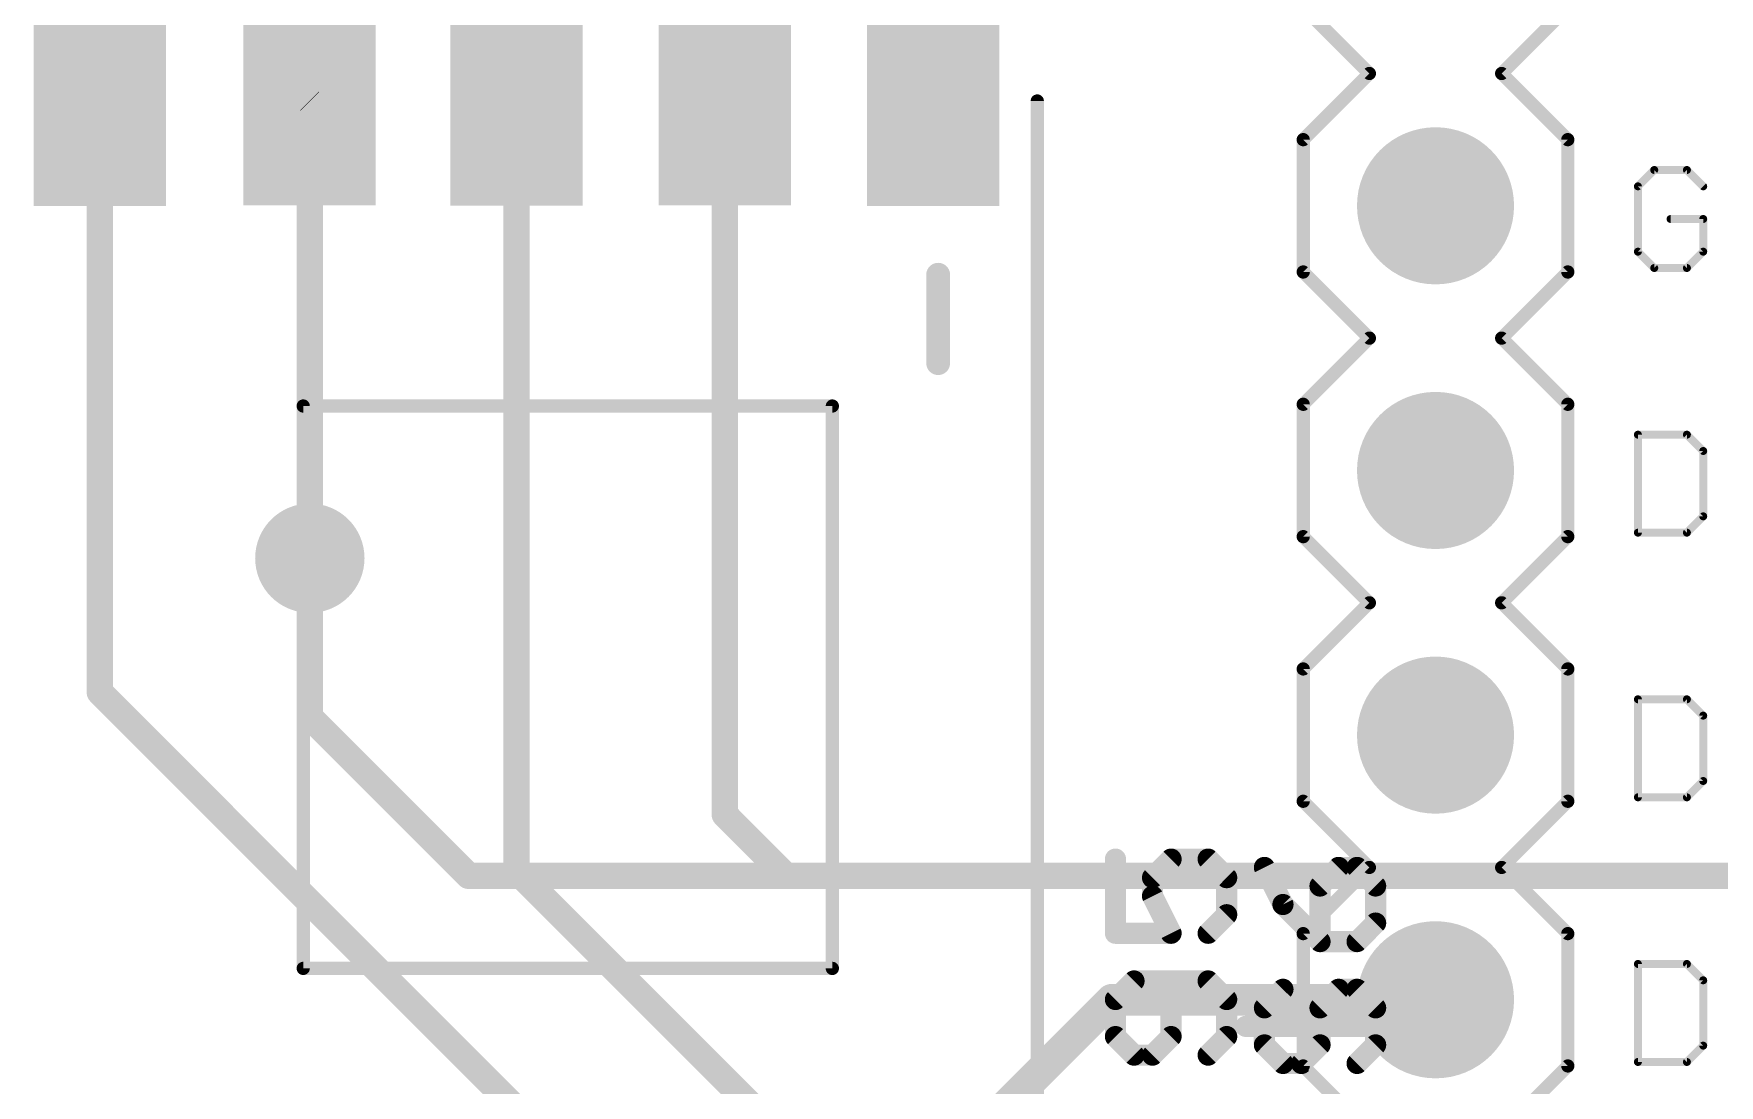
# Model space of a CAD drawing. Extents: x -14.3 to 43.3, y 12 to 70.9.
# Drawn here: x 8.02 to 24.2, y 27.2 to 37.29 of the extents above; entities that cross this region are included whole.
import ezdxf

# ---------------------------------------------------------------- set-up
doc = ezdxf.new("R2010")
doc.units = 0
for name, color, linetype in [('1', 22, 'CONTINUOUS'), ('16', 175, 'CONTINUOUS'), ('17', 82, 'CONTINUOUS'), ('18', 82, 'CONTINUOUS'), ('21', 253, 'CONTINUOUS'), ('25', 253, 'CONTINUOUS'), ('27', 253, 'CONTINUOUS')]:
    doc.layers.add(name, color=color, linetype=linetype)

# ---------------------------------------------------------------- blocks, each defined once
blk = doc.blocks.new('ROUNDP')
at = {"const_width": 0.5}
blk.add_lwpolyline([(0, -0.25, 1), (0, 0.25, 1), (0, -0.25)], format="xyb", dxfattribs=at)
blk = doc.blocks.new('RECT')
blk.add_solid([(-0.5, -0.5), (0.5, -0.5), (-0.5, 0.5), (0.5, 0.5)])
blk = doc.blocks.new('ROUNDV')
at = {"const_width": 0.5}
blk.add_lwpolyline([(0, -0.25, 1), (0, 0.25, 1), (0, -0.25)], format="xyb", dxfattribs=at)

msp = doc.modelspace()

# ---------------------------------------------------------------- linework, layer by layer
at = {"layer": '1', "const_width": 0.254}
for points in [[(8.652, 30.972), (8.652, 36.6385)], [(10.668, 36.6422), (10.6642, 36.646)], [(10.668, 32.258), (10.668, 36.6422)], [(12.7, 36.5925), (12.652, 36.6405)], [(12.652, 36.6405), (12.652, 29.258)], [(14.652, 36.646), (14.652, 29.798)], [(15.35, 24.274), (8.652, 30.972)], [(14.652, 29.798), (15.24, 29.21)], [(12.652, 29.258), (15.24, 26.67)], [(15.24, 29.21), (27.9054, 29.21)]]:
    msp.add_lwpolyline(points, dxfattribs=at)
at = {"layer": '1', "const_width": 0.127}
for points in [[(8.7155, 36.6385, 1), (8.5885, 36.6385)], [(10.7091, 36.6909, 1), (10.6193, 36.6011)], [(10.7315, 36.6422, 1), (10.6045, 36.6422)], [(10.6231, 36.5973, 1), (10.7129, 36.6871)], [(12.6969, 36.6854, 1), (12.6071, 36.5956)], [(12.7155, 36.6405, 1), (12.5885, 36.6405)], [(14.7155, 36.646, 1), (14.5885, 36.646)], [(12.6551, 36.5476, 1), (12.7449, 36.6374)], [(10.6045, 32.258, 1), (10.7315, 32.258)], [(8.6969, 31.0169, 1), (8.6071, 30.9271)], [(8.5885, 30.972, 1), (8.7155, 30.972)], [(14.6969, 29.8429, 1), (14.6071, 29.7531)], [(14.5885, 29.798, 1), (14.7155, 29.798)], [(12.6969, 29.3029, 1), (12.6071, 29.2131)], [(12.5885, 29.258, 1), (12.7155, 29.258)], [(15.24, 29.2735, 1), (15.24, 29.1465)], [(15.1951, 29.1651, 1), (15.2849, 29.2549)]]:
    msp.add_lwpolyline(points, format="xyb", dxfattribs=at)
at = {"layer": '16'}
for points, const_width in [([(10.668, 32.258), (10.668, 30.734)], 0.254), ([(12.192, 29.21), (10.668, 30.734)], 0.254), ([(30.4454, 29.21), (12.192, 29.21)], 0.254), ([(18.3679, 28.0199), (16.764, 26.416)], 0.3048), ([(21.4755, 28.0199), (18.3679, 28.0199)], 0.3048)]:
    msp.add_lwpolyline(points, dxfattribs=dict(at, const_width=const_width))
for points, const_width in [([(10.7315, 32.258, 1), (10.6045, 32.258)], 0.127), ([(10.7129, 30.7789, 1), (10.6231, 30.6891)], 0.127), ([(10.6045, 30.734, 1), (10.7315, 30.734)], 0.127), ([(12.192, 29.2735, 1), (12.192, 29.1465)], 0.127), ([(12.1471, 29.1651, 1), (12.2369, 29.2549)], 0.127), ([(18.3679, 28.0961, 1), (18.3679, 27.9437)], 0.1524), ([(18.4218, 27.966, 1), (18.314, 28.0738)], 0.1524), ([(21.4755, 27.9437, 1), (21.4755, 28.0961)], 0.1524)]:
    msp.add_lwpolyline(points, format="xyb", dxfattribs=dict(at, const_width=const_width))
at = {"layer": '21'}
for points, const_width in [([(20.2055, 37.5449), (20.8405, 36.9099)], 0.127), ([(22.1105, 36.9099), (22.7455, 37.5449)], 0.127), ([(20.8405, 36.9099), (20.2055, 36.2749)], 0.127), ([(22.7455, 36.2749), (22.1105, 36.9099)], 0.127), ([(17.652, 20.6385), (17.652, 36.646)], 0.127), ([(20.2055, 36.2749), (20.2055, 35.0049)], 0.127), ([(22.7455, 35.0049), (22.7455, 36.2749)], 0.127), ([(23.5753, 35.9836), (23.4186, 35.8268)], 0.0762), ([(23.8889, 35.9836), (23.5753, 35.9836)], 0.0762), ([(24.0456, 35.8268), (23.8889, 35.9836)], 0.0762), ([(23.4186, 35.8268), (23.4186, 35.1998)], 0.0762), ([(24.0456, 35.5133), (23.7321, 35.5133)], 0.0762), ([(24.0456, 35.1998), (24.0456, 35.5133)], 0.0762), ([(23.4186, 35.1998), (23.5753, 35.043)], 0.0762), ([(23.8889, 35.043), (24.0456, 35.1998)], 0.0762), ([(16.7005, 34.1301), (16.7005, 34.9784)], 0.2286), ([(20.2055, 35.0049), (20.8405, 34.3699)], 0.127), ([(22.1105, 34.3699), (22.7455, 35.0049)], 0.127), ([(23.5753, 35.043), (23.8889, 35.043)], 0.0762), ([(20.8405, 34.3699), (20.2055, 33.7349)], 0.127), ([(22.7455, 33.7349), (22.1105, 34.3699)], 0.127), ([(10.6045, 33.7185), (10.6045, 28.321)], 0.127), ([(15.6845, 33.7185), (10.6045, 33.7185)], 0.127), ([(15.6845, 28.321), (15.6845, 33.7185)], 0.127), ([(20.2055, 33.7349), (20.2055, 32.4649)], 0.127), ([(22.7455, 32.4649), (22.7455, 33.7349)], 0.127), ([(23.4186, 33.4436), (23.4186, 32.503)], 0.0762), ([(23.8889, 33.4436), (23.4186, 33.4436)], 0.0762), ([(24.0456, 33.2868), (23.8889, 33.4436)], 0.0762), ([(24.0456, 32.6598), (24.0456, 33.2868)], 0.0762), ([(23.8889, 32.503), (24.0456, 32.6598)], 0.0762), ([(20.2055, 32.4649), (20.8405, 31.8299)], 0.127), ([(22.1105, 31.8299), (22.7455, 32.4649)], 0.127), ([(23.4186, 32.503), (23.8889, 32.503)], 0.0762), ([(20.8405, 31.8299), (20.2055, 31.1949)], 0.127), ([(22.7455, 31.1949), (22.1105, 31.8299)], 0.127), ([(20.2055, 31.1949), (20.2055, 29.9249)], 0.127), ([(22.7455, 29.9249), (22.7455, 31.1949)], 0.127), ([(23.4186, 30.9036), (23.4186, 29.963)], 0.0762), ([(23.8889, 30.9036), (23.4186, 30.9036)], 0.0762), ([(24.0456, 30.7468), (23.8889, 30.9036)], 0.0762), ([(24.0456, 30.1198), (24.0456, 30.7468)], 0.0762), ([(23.8889, 29.963), (24.0456, 30.1198)], 0.0762), ([(20.2055, 29.9249), (20.8405, 29.2899)], 0.127), ([(22.1105, 29.2899), (22.7455, 29.9249)], 0.127), ([(23.4186, 29.963), (23.8889, 29.963)], 0.0762), ([(20.2055, 28.6549), (20.8405, 29.2899)], 0.127), ([(22.1105, 29.2899), (22.7455, 28.6549)], 0.127), ([(20.2055, 27.3849), (20.2055, 28.6549)], 0.127), ([(22.7455, 28.6549), (22.7455, 27.3849)], 0.127), ([(10.6045, 28.321), (15.6845, 28.321)], 0.127), ([(23.4186, 28.3636), (23.4186, 27.423)], 0.0762), ([(23.8889, 28.3636), (23.4186, 28.3636)], 0.0762), ([(24.0456, 28.2068), (23.8889, 28.3636)], 0.0762), ([(24.0456, 27.5798), (24.0456, 28.2068)], 0.0762), ([(23.8889, 27.423), (24.0456, 27.5798)], 0.0762), ([(20.8405, 26.7499), (20.2055, 27.3849)], 0.127), ([(22.7455, 27.3849), (22.1105, 26.7499)], 0.127), ([(23.4186, 27.423), (23.8889, 27.423)], 0.0762)]:
    msp.add_lwpolyline(points, dxfattribs=dict(at, const_width=const_width))
for points, const_width in [([(20.8629, 36.8875, 1), (20.818, 36.9324)], 0.0635), ([(20.818, 36.8875, 1), (20.8629, 36.9324)], 0.0635), ([(22.1329, 36.9324, 1), (22.088, 36.8875)], 0.0635), ([(22.088, 36.9324, 1), (22.1329, 36.8875)], 0.0635), ([(17.6837, 36.646, 1), (17.6203, 36.646)], 0.0635), ([(20.2372, 36.2749, 1), (20.1737, 36.2749)], 0.0635), ([(20.183, 36.2974, 1), (20.2279, 36.2525)], 0.0635), ([(22.7772, 36.2749, 1), (22.7137, 36.2749)], 0.0635), ([(22.723, 36.2525, 1), (22.7679, 36.2974)], 0.0635), ([(23.5753, 36.0027, 1), (23.5753, 35.9646)], 0.0381), ([(23.5888, 35.9701, 1), (23.5619, 35.9971)], 0.0381), ([(23.9023, 35.9971, 1), (23.8754, 35.9701)], 0.0381), ([(23.8889, 35.9646, 1), (23.8889, 36.0027)], 0.0381), ([(23.4376, 35.8268, 1), (23.3995, 35.8268)], 0.0381), ([(23.4051, 35.8403, 1), (23.432, 35.8134)], 0.0381), ([(24.0322, 35.8134, 1), (24.0591, 35.8403)], 0.0381), ([(23.7321, 35.5324, 1), (23.7321, 35.4943)], 0.0381), ([(24.0647, 35.5133, 1), (24.0266, 35.5133)], 0.0381), ([(24.0456, 35.4943, 1), (24.0456, 35.5324)], 0.0381), ([(23.3995, 35.1998, 1), (23.4376, 35.1998)], 0.0381), ([(23.432, 35.2132, 1), (23.4051, 35.1863)], 0.0381), ([(24.0266, 35.1998, 1), (24.0647, 35.1998)], 0.0381), ([(24.0591, 35.1863, 1), (24.0322, 35.2132)], 0.0381), ([(16.7576, 34.9784, 1), (16.6433, 34.9784)], 0.1143), ([(20.1737, 35.0049, 1), (20.2372, 35.0049)], 0.0635), ([(20.2279, 35.0274, 1), (20.183, 34.9825)], 0.0635), ([(22.7137, 35.0049, 1), (22.7772, 35.0049)], 0.0635), ([(22.7679, 34.9825, 1), (22.723, 35.0274)], 0.0635), ([(23.5753, 35.0621, 1), (23.5753, 35.024)], 0.0381), ([(23.5619, 35.0295, 1), (23.5888, 35.0565)], 0.0381), ([(23.8754, 35.0565, 1), (23.9023, 35.0295)], 0.0381), ([(23.8889, 35.024, 1), (23.8889, 35.0621)], 0.0381), ([(20.8629, 34.3475, 1), (20.818, 34.3924)], 0.0635), ([(20.818, 34.3475, 1), (20.8629, 34.3924)], 0.0635), ([(22.1329, 34.3924, 1), (22.088, 34.3475)], 0.0635), ([(22.088, 34.3924, 1), (22.1329, 34.3475)], 0.0635), ([(16.6433, 34.1301, 1), (16.7576, 34.1301)], 0.1143), ([(10.6045, 33.7503, 1), (10.6045, 33.6867)], 0.0635), ([(10.6363, 33.7185, 1), (10.5727, 33.7185)], 0.0635), ([(15.7163, 33.7185, 1), (15.6527, 33.7185)], 0.0635), ([(15.6845, 33.6867, 1), (15.6845, 33.7503)], 0.0635), ([(20.2372, 33.7349, 1), (20.1737, 33.7349)], 0.0635), ([(20.183, 33.7574, 1), (20.2279, 33.7125)], 0.0635), ([(22.7772, 33.7349, 1), (22.7137, 33.7349)], 0.0635), ([(22.723, 33.7125, 1), (22.7679, 33.7574)], 0.0635), ([(23.4376, 33.4436, 1), (23.3995, 33.4436)], 0.0381), ([(23.4186, 33.4627, 1), (23.4186, 33.4246)], 0.0381), ([(23.9023, 33.4571, 1), (23.8754, 33.4301)], 0.0381), ([(23.8889, 33.4246, 1), (23.8889, 33.4627)], 0.0381), ([(24.0647, 33.2868, 1), (24.0266, 33.2868)], 0.0381), ([(24.0322, 33.2734, 1), (24.0591, 33.3003)], 0.0381), ([(24.0591, 32.6463, 1), (24.0322, 32.6732)], 0.0381), ([(20.2279, 32.4874, 1), (20.183, 32.4425)], 0.0635), ([(22.7679, 32.4425, 1), (22.723, 32.4874)], 0.0635), ([(23.4186, 32.5221, 1), (23.4186, 32.484)], 0.0381), ([(23.8754, 32.5165, 1), (23.9023, 32.4895)], 0.0381), ([(23.8889, 32.484, 1), (23.8889, 32.5221)], 0.0381), ([(24.0266, 32.6598, 1), (24.0647, 32.6598)], 0.0381), ([(20.1737, 32.4649, 1), (20.2372, 32.4649)], 0.0635), ([(22.7137, 32.4649, 1), (22.7772, 32.4649)], 0.0635), ([(23.3995, 32.503, 1), (23.4376, 32.503)], 0.0381), ([(20.8629, 31.8075, 1), (20.818, 31.8524)], 0.0635), ([(20.818, 31.8075, 1), (20.8629, 31.8524)], 0.0635), ([(22.1329, 31.8524, 1), (22.088, 31.8075)], 0.0635), ([(22.088, 31.8524, 1), (22.1329, 31.8075)], 0.0635), ([(20.2372, 31.1949, 1), (20.1737, 31.1949)], 0.0635), ([(20.183, 31.2174, 1), (20.2279, 31.1725)], 0.0635), ([(22.7772, 31.1949, 1), (22.7137, 31.1949)], 0.0635), ([(22.723, 31.1725, 1), (22.7679, 31.2174)], 0.0635), ([(23.4376, 30.9036, 1), (23.3995, 30.9036)], 0.0381), ([(23.4186, 30.9227, 1), (23.4186, 30.8846)], 0.0381), ([(23.9023, 30.9171, 1), (23.8754, 30.8901)], 0.0381), ([(23.8889, 30.8846, 1), (23.8889, 30.9227)], 0.0381), ([(24.0647, 30.7468, 1), (24.0266, 30.7468)], 0.0381), ([(24.0322, 30.7334, 1), (24.0591, 30.7603)], 0.0381), ([(24.0266, 30.1198, 1), (24.0647, 30.1198)], 0.0381), ([(24.0591, 30.1063, 1), (24.0322, 30.1332)], 0.0381), ([(20.1737, 29.9249, 1), (20.2372, 29.9249)], 0.0635), ([(20.2279, 29.9474, 1), (20.183, 29.9025)], 0.0635), ([(22.7137, 29.9249, 1), (22.7772, 29.9249)], 0.0635), ([(22.7679, 29.9025, 1), (22.723, 29.9474)], 0.0635), ([(23.3995, 29.963, 1), (23.4376, 29.963)], 0.0381), ([(23.4186, 29.9821, 1), (23.4186, 29.944)], 0.0381), ([(23.8754, 29.9765, 1), (23.9023, 29.9495)], 0.0381), ([(23.8889, 29.944, 1), (23.8889, 29.9821)], 0.0381), ([(20.8629, 29.2675, 1), (20.818, 29.3124)], 0.0635), ([(20.818, 29.2675, 1), (20.8629, 29.3124)], 0.0635), ([(22.1329, 29.3124, 1), (22.088, 29.2675)], 0.0635), ([(22.088, 29.3124, 1), (22.1329, 29.2675)], 0.0635), ([(20.2372, 28.6549, 1), (20.1737, 28.6549)], 0.0635), ([(20.183, 28.6774, 1), (20.2279, 28.6325)], 0.0635), ([(22.7772, 28.6549, 1), (22.7137, 28.6549)], 0.0635), ([(22.723, 28.6325, 1), (22.7679, 28.6774)], 0.0635), ([(10.5727, 28.321, 1), (10.6363, 28.321)], 0.0635), ([(10.6045, 28.3528, 1), (10.6045, 28.2893)], 0.0635), ([(15.6527, 28.321, 1), (15.7163, 28.321)], 0.0635), ([(15.6845, 28.2893, 1), (15.6845, 28.3528)], 0.0635), ([(23.4376, 28.3636, 1), (23.3995, 28.3636)], 0.0381), ([(23.4186, 28.3827, 1), (23.4186, 28.3446)], 0.0381), ([(23.9023, 28.3771, 1), (23.8754, 28.3501)], 0.0381), ([(23.8889, 28.3446, 1), (23.8889, 28.3827)], 0.0381), ([(24.0647, 28.2068, 1), (24.0266, 28.2068)], 0.0381), ([(24.0322, 28.1934, 1), (24.0591, 28.2203)], 0.0381), ([(24.0266, 27.5798, 1), (24.0647, 27.5798)], 0.0381), ([(24.0591, 27.5663, 1), (24.0322, 27.5932)], 0.0381), ([(20.1737, 27.3849, 1), (20.2372, 27.3849)], 0.0635), ([(20.2279, 27.4074, 1), (20.183, 27.3625)], 0.0635), ([(22.7137, 27.3849, 1), (22.7772, 27.3849)], 0.0635), ([(22.7679, 27.3625, 1), (22.723, 27.4074)], 0.0635), ([(23.3995, 27.423, 1), (23.4376, 27.423)], 0.0381), ([(23.4186, 27.4421, 1), (23.4186, 27.404)], 0.0381), ([(23.8754, 27.4365, 1), (23.9023, 27.4095)], 0.0381), ([(23.8889, 27.404, 1), (23.8889, 27.4421)], 0.0381)]:
    msp.add_lwpolyline(points, format="xyb", dxfattribs=dict(at, const_width=const_width))
at = {"layer": '25', "const_width": 0.2032}
for points in [[(19.8327, 29.29), (20.0106, 28.9341)], [(20.5445, 29.29), (20.3665, 29.1121)], [(20.7225, 29.29), (20.5445, 29.29)], [(20.9004, 29.1121), (20.7225, 29.29)], [(20.3665, 29.1121), (20.3665, 28.5782)], [(20.9004, 28.7561), (20.9004, 29.1121)], [(20.0106, 28.9341), (20.3665, 28.5782)], [(20.7225, 28.5782), (20.9004, 28.7561)], [(20.3665, 28.5782), (20.7225, 28.5782)], [(19.8327, 27.9427), (20.0106, 28.1206)], [(20.5445, 28.1206), (20.3665, 27.9427)], [(20.7225, 28.1206), (20.5445, 28.1206)], [(20.9004, 27.9427), (20.7225, 28.1206)], [(19.8327, 27.5868), (19.8327, 27.9427)], [(20.3665, 27.9427), (20.3665, 27.5868)], [(20.9004, 27.5868), (20.9004, 27.9427)], [(19.6547, 27.7647), (21.0784, 27.7647)], [(20.0106, 27.4088), (19.8327, 27.5868)], [(20.3665, 27.5868), (20.1886, 27.4088)], [(20.7225, 27.4088), (20.9004, 27.5868)], [(20.1886, 27.4088), (20.0106, 27.4088)]]:
    msp.add_lwpolyline(points, dxfattribs=at)
at = {"layer": '25', "const_width": 0.1016}
for points in [[(19.8781, 29.3127, 1), (19.7873, 29.2673)], [(20.5445, 29.3408, 1), (20.5445, 29.2392)], [(20.5804, 29.2541, 1), (20.5086, 29.3259)], [(20.7584, 29.3259, 1), (20.6865, 29.2541)], [(20.7225, 29.2392, 1), (20.7225, 29.3408)], [(20.4173, 29.1121, 1), (20.3157, 29.1121)], [(20.3306, 29.148, 1), (20.4025, 29.0761)], [(20.9512, 29.1121, 1), (20.8496, 29.1121)], [(20.8645, 29.0761, 1), (20.9363, 29.148)], [(20.0466, 28.97, 1), (19.9747, 28.8982)], [(19.9652, 28.9114, 1), (20.0561, 28.9568)], [(20.8496, 28.7561, 1), (20.9512, 28.7561)], [(20.9363, 28.7202, 1), (20.8645, 28.7921)], [(20.3665, 28.629, 1), (20.3665, 28.5274)], [(20.3306, 28.5423, 1), (20.4025, 28.6141)], [(20.6865, 28.6141, 1), (20.7584, 28.5423)], [(20.7225, 28.5274, 1), (20.7225, 28.629)], [(20.3157, 28.5782, 1), (20.4173, 28.5782)], [(20.0466, 28.0847, 1), (19.9747, 28.1565)], [(20.5445, 28.1714, 1), (20.5445, 28.0698)], [(20.5804, 28.0847, 1), (20.5086, 28.1565)], [(20.7584, 28.1565, 1), (20.6865, 28.0847)], [(20.7225, 28.0698, 1), (20.7225, 28.1714)], [(19.8835, 27.9427, 1), (19.7819, 27.9427)], [(19.7968, 27.9786, 1), (19.8686, 27.9067)], [(20.4173, 27.9427, 1), (20.3157, 27.9427)], [(20.3306, 27.9786, 1), (20.4025, 27.9067)], [(20.9512, 27.9427, 1), (20.8496, 27.9427)], [(20.8645, 27.9067, 1), (20.9363, 27.9786)], [(19.6547, 27.8155, 1), (19.6547, 27.7139)], [(21.0784, 27.7139, 1), (21.0784, 27.8155)], [(19.8686, 27.6227, 1), (19.7968, 27.5508)], [(20.4025, 27.5508, 1), (20.3306, 27.6227)], [(20.9363, 27.5508, 1), (20.8645, 27.6227)], [(19.7819, 27.5868, 1), (19.8835, 27.5868)], [(20.3157, 27.5868, 1), (20.4173, 27.5868)], [(20.8496, 27.5868, 1), (20.9512, 27.5868)], [(20.0106, 27.4596, 1), (20.0106, 27.358)], [(19.9747, 27.3729, 1), (20.0466, 27.4447)], [(20.1527, 27.4447, 1), (20.2245, 27.3729)], [(20.1886, 27.358, 1), (20.1886, 27.4596)], [(20.6865, 27.4447, 1), (20.7584, 27.3729)]]:
    msp.add_lwpolyline(points, format="xyb", dxfattribs=at)
at = {"layer": '27', "const_width": 0.2032}
for points in [[(18.4027, 29.37), (18.4027, 28.6582)], [(18.7586, 29.192), (18.9365, 29.37)], [(18.9365, 29.37), (19.2925, 29.37)], [(19.2925, 29.37), (19.4704, 29.192)], [(18.7586, 29.0141), (18.7586, 29.192)], [(19.4704, 29.192), (19.4704, 28.8361)], [(18.9365, 28.6582), (18.7586, 29.0141)], [(19.4704, 28.8361), (19.2925, 28.6582)], [(18.4027, 28.6582), (18.9365, 28.6582)], [(18.5806, 28.2006), (18.4027, 28.0227)], [(19.2925, 28.2006), (18.5806, 28.2006)], [(18.9365, 27.6667), (18.9365, 28.2006)], [(19.4704, 28.0227), (19.2925, 28.2006)], [(18.4027, 28.0227), (18.4027, 27.6667)], [(19.4704, 27.6667), (19.4704, 28.0227)], [(18.4027, 27.6667), (18.5806, 27.4888)], [(18.7586, 27.4888), (18.9365, 27.6667)], [(19.2925, 27.4888), (19.4704, 27.6667)], [(18.5806, 27.4888), (18.7586, 27.4888)]]:
    msp.add_lwpolyline(points, dxfattribs=at)
at = {"layer": '27', "const_width": 0.1016}
for points in [[(18.4535, 29.37, 1), (18.3519, 29.37)], [(18.9365, 29.4208, 1), (18.9365, 29.3192)], [(18.9725, 29.3341, 1), (18.9006, 29.4059)], [(19.3284, 29.4059, 1), (19.2565, 29.3341)], [(19.2925, 29.3192, 1), (19.2925, 29.4208)], [(18.8094, 29.192, 1), (18.7078, 29.192)], [(19.5212, 29.192, 1), (19.4196, 29.192)], [(18.7227, 29.228, 1), (18.7945, 29.1561)], [(19.4345, 29.1561, 1), (19.5063, 29.228)], [(18.804, 29.0368, 1), (18.7132, 28.9914)], [(18.7078, 29.0141, 1), (18.8094, 29.0141)], [(19.4196, 28.8361, 1), (19.5212, 28.8361)], [(19.5063, 28.8002, 1), (19.4345, 28.8721)], [(18.4027, 28.709, 1), (18.4027, 28.6074)], [(18.3519, 28.6582, 1), (18.4535, 28.6582)], [(18.8911, 28.6355, 1), (18.982, 28.6809)], [(18.9365, 28.6074, 1), (18.9365, 28.709)], [(19.2565, 28.6941, 1), (19.3284, 28.6223)], [(18.5806, 28.2514, 1), (18.5806, 28.1498)], [(18.6166, 28.1647, 1), (18.5447, 28.2365)], [(18.9873, 28.2006, 1), (18.8857, 28.2006)], [(19.3284, 28.2365, 1), (19.2565, 28.1647)], [(19.2925, 28.1498, 1), (19.2925, 28.2514)], [(18.4535, 28.0227, 1), (18.3519, 28.0227)], [(18.3668, 28.0586, 1), (18.4386, 27.9867)], [(19.5212, 28.0227, 1), (19.4196, 28.0227)], [(19.4345, 27.9867, 1), (19.5063, 28.0586)], [(18.4386, 27.7027, 1), (18.3668, 27.6308)], [(18.3519, 27.6667, 1), (18.4535, 27.6667)], [(18.8857, 27.6667, 1), (18.9873, 27.6667)], [(18.9725, 27.6308, 1), (18.9006, 27.7027)], [(19.4196, 27.6667, 1), (19.5212, 27.6667)], [(19.5063, 27.6308, 1), (19.4345, 27.7027)], [(18.5806, 27.5396, 1), (18.5806, 27.438)], [(18.5447, 27.4529, 1), (18.6166, 27.5247)], [(18.7227, 27.5247, 1), (18.7945, 27.4529)], [(18.7586, 27.438, 1), (18.7586, 27.5396)], [(19.2565, 27.5247, 1), (19.3284, 27.4529)]]:
    msp.add_lwpolyline(points, format="xyb", dxfattribs=at)

# ---------------------------------------------------------------- block references
at = {"layer": '1', "xscale": 2, "yscale": 1.27}
for p, rotation in [((8.652, 36.6385), 90), ((10.6642, 36.646), 270), ((12.652, 36.6405), 270), ((14.652, 36.646), 270), ((16.652, 36.6385), 90)]:
    msp.add_blockref('RECT', p, dxfattribs=dict(at, rotation=rotation))
at = {"layer": '17', "xscale": 1.508, "yscale": 1.508}
for p in [(21.4755, 35.6399), (21.4755, 35.6399), (21.4755, 33.0999), (21.4755, 33.0999), (21.4755, 30.5599), (21.4755, 30.5599), (21.4755, 28.0199), (21.4755, 28.0199)]:
    msp.add_blockref('ROUNDP', p, dxfattribs=at)
at = {"layer": '18', "xscale": 1.05, "yscale": 1.05}
msp.add_blockref('ROUNDV', (10.668, 32.258), dxfattribs=at)
msp.add_blockref('ROUNDV', (10.668, 32.258), dxfattribs=at)

doc.saveas('drawing.dxf')
